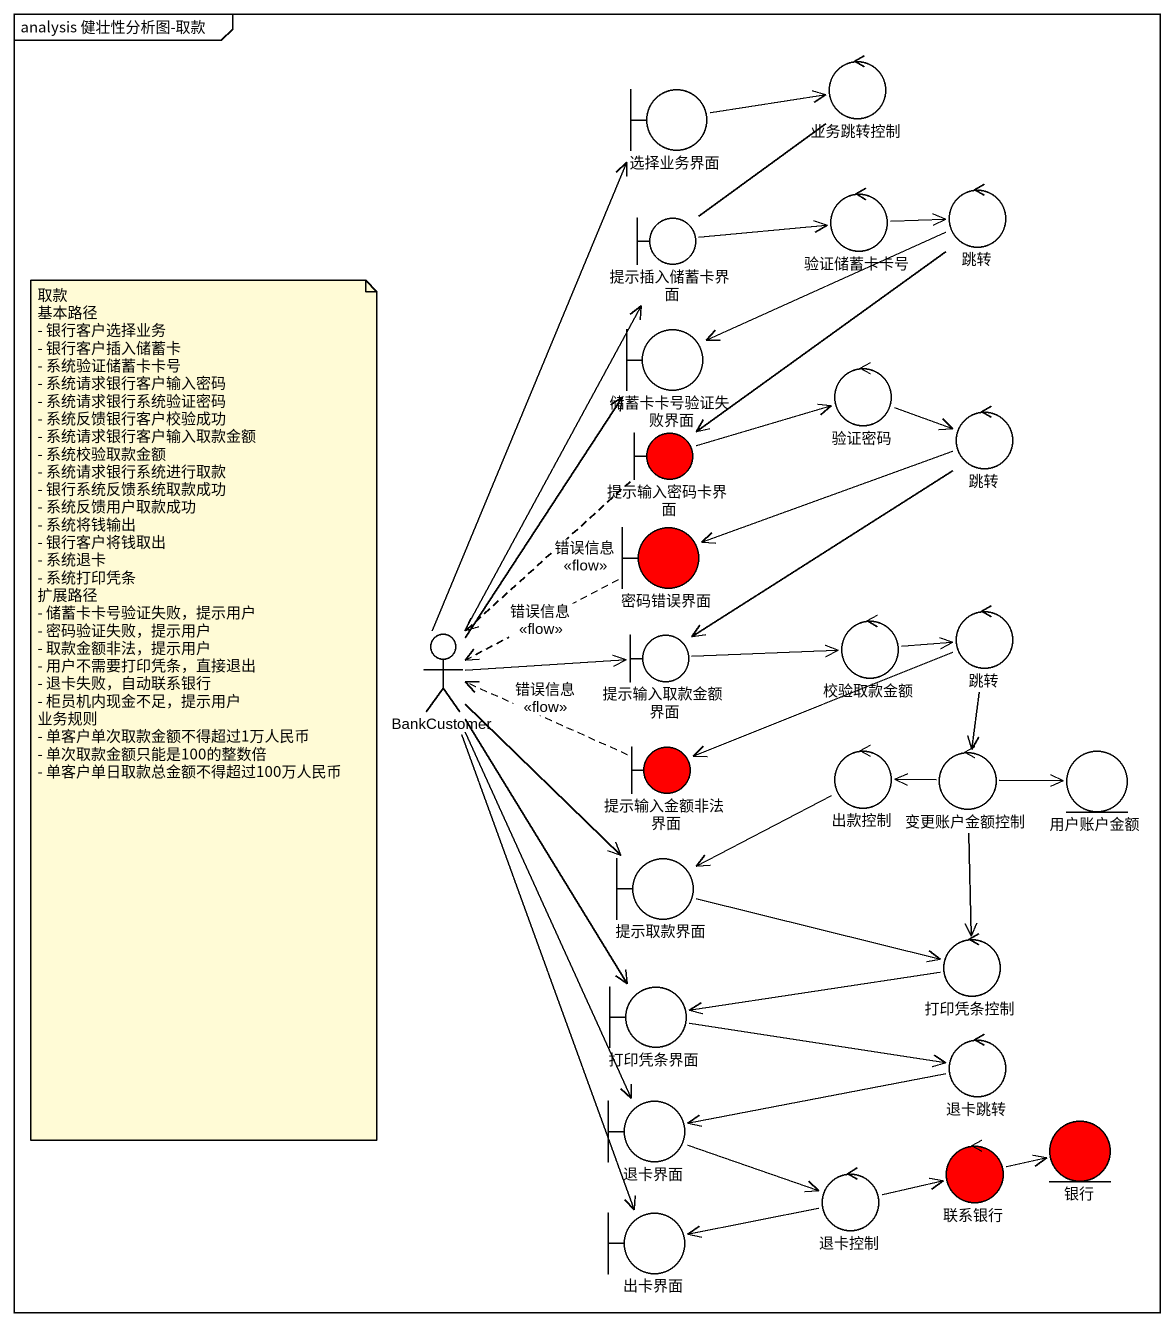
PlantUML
@startuml
mainframe analysis 健壮性分析图-取款
control 业务跳转控制
boundary 选择业务界面
control 验证储蓄卡卡号
control 跳转
boundary 提示插入储蓄卡界面
boundary 储蓄卡卡号验证失败界面
control 验证密码
boundary 提示输入密码卡界面 #FF0000
control "跳转" as 跳转_2
boundary 密码错误界面 #FF0000
actor BankCustomer
control 校验取款金额
control "跳转" as 跳转_3
boundary 提示输入取款金额界面
boundary 提示输入金额非法界面 #FF0000
control 出款控制
control 变更账户金额控制
entity 用户账户金额
boundary 提示取款界面
control 打印凭条控制
boundary 打印凭条界面
control 退卡跳转
boundary 退卡界面
entity 银行 #FF0000
control 退卡控制
control 联系银行 #FF0000
boundary 出卡界面
业务跳转控制 -- 提示插入储蓄卡界面
选择业务界面 -right-> 业务跳转控制
验证储蓄卡卡号 -right-> 跳转
跳转 -left-> 储蓄卡卡号验证失败界面
跳转 --> 提示输入密码卡界面
提示插入储蓄卡界面 -right-> 验证储蓄卡卡号
验证密码 -right-> 跳转_2
提示输入密码卡界面 -right-> 验证密码
提示输入密码卡界面 ..> BankCustomer : 错误信息\n<<flow>>
跳转_2 -left-> 密码错误界面
跳转_2 --> 提示输入取款金额界面
密码错误界面 .left.> BankCustomer : 错误信息\n<<flow>>
BankCustomer -up-> 选择业务界面
BankCustomer -up-> 提示插入储蓄卡界面
BankCustomer -up-> 储蓄卡卡号验证失败界面
BankCustomer -right-> 提示输入取款金额界面
BankCustomer --> 提示取款界面
BankCustomer --> 打印凭条界面
BankCustomer --> 退卡界面
BankCustomer --> 出卡界面
校验取款金额 -right-> 跳转_3
跳转_3 -left-> 提示输入金额非法界面
跳转_3 --> 变更账户金额控制
提示输入取款金额界面 -right-> 校验取款金额
提示输入金额非法界面 .left.> BankCustomer : 错误信息\n<<flow>>
出款控制 -left-> 提示取款界面
变更账户金额控制 -left-> 出款控制
变更账户金额控制 -right-> 用户账户金额
变更账户金额控制 --> 打印凭条控制
提示取款界面 -right-> 打印凭条控制
打印凭条控制 -left-> 打印凭条界面
打印凭条界面 -right-> 退卡跳转
退卡跳转 -left-> 退卡界面
退卡界面 -right-> 退卡控制
退卡控制 -right-> 联系银行
退卡控制 -left-> 出卡界面
联系银行 -right-> 银行
note as N1
  取款
  基本路径
  - 银行客户选择业务
  - 银行客户插入储蓄卡
  - 系统验证储蓄卡卡号
  - 系统请求银行客户输入密码
  - 系统请求银行系统验证密码
  - 系统反馈银行客户校验成功
  - 系统请求银行客户输入取款金额
  - 系统校验取款金额
  - 系统请求银行系统进行取款
  - 银行系统反馈系统取款成功
  - 系统反馈用户取款成功
  - 系统将钱输出
  - 银行客户将钱取出
  - 系统退卡
  - 系统打印凭条
  扩展路径
  - 储蓄卡卡号验证失败，提示用户
  - 密码验证失败，提示用户
  - 取款金额非法，提示用户
  - 用户不需要打印凭条，直接退出
  - 退卡失败，自动联系银行
  - 柜员机内现金不足，提示用户
  业务规则
  - 单客户单次取款金额不得超过1万人民币
  - 单次取款金额只能是100的整数倍
  - 单客户单日取款总金额不得超过100万人民币
end note
@enduml
